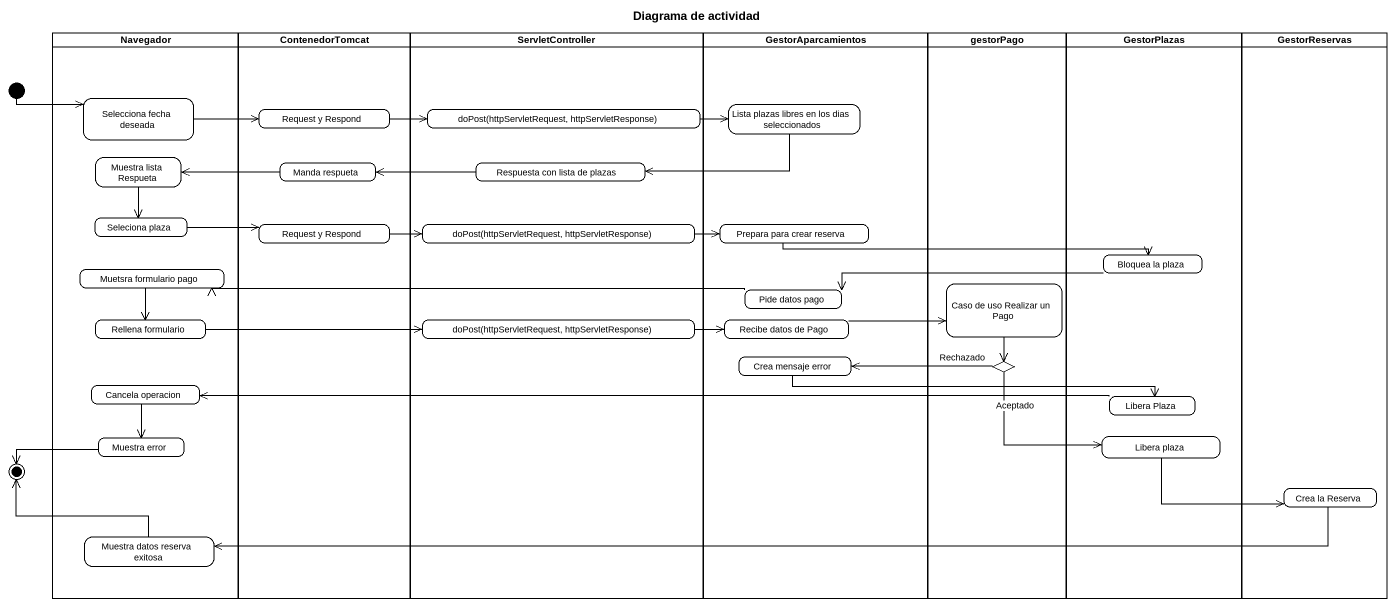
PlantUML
@startuml
title Diagrama de actividad
hide empty description
state Navegador <<partition>> {
  state "Selecciona fecha deseada" as Selecciona_fecha_deseada
  state "Muestra lista Respueta" as Muestra_lista_Respueta
  state "Seleciona plaza" as Seleciona_plaza
  state "Muetsra formulario pago" as Muetsra_formulario_pago
  state "Rellena formulario" as Rellena_formulario
  state "Cancela operacion" as Cancela_operacion
  state "Muestra error" as Muestra_error
  state "Muestra datos reserva exitosa" as Muestra_datos_reserva
}
state ContenedorTomcat <<partition>> {
  state "Request y Respond" as Request_y_Respond
  state "Manda respueta" as Manda_respueta
  state "Request y Respond" as Request_y_Respond_2
}
state ServletController <<partition>> {
  state "doPost(httpServletRequest, httpServletResponse)" as doPost_httpServletRequest
  state "Respuesta con lista de plazas" as Respuesta_con_lista_de
  state "doPost(httpServletRequest, httpServletResponse)" as doPost_httpServletRequest_2
  state "doPost(httpServletRequest, httpServletResponse)" as doPost_httpServletRequest_3
}
state GestorAparcamientos <<partition>> {
  state "Lista plazas libres en los dias seleccionados" as Lista_plazas_libres_en_los
  state "Prepara para crear reserva" as Prepara_para_crear_reserva
  state "Pide datos pago" as Pide_datos_pago
  state "Recibe datos de Pago" as Recibe_datos_de_Pago
  state "Crea mensaje error" as Crea_mensaje_error
}
state gestorPago <<partition>> {
  state "Caso de uso Realizar un Pago" as Caso_de_uso_Realizar_un_Pago
  state choice1 <<choice>>
}
state GestorPlazas <<partition>> {
  state "Bloquea la plaza" as Bloquea_la_plaza
  state "Libera Plaza" as Libera_Plaza
  state "Libera plaza" as Libera_plaza
}
state GestorReservas <<partition>> {
  state "Crea la Reserva" as Crea_la_Reserva
}
state initial1 <<start>>
state final1 <<end>>
initial1 -right-> Selecciona_fecha_deseada
Selecciona_fecha_deseada -right-> Request_y_Respond
Request_y_Respond -right-> doPost_httpServletRequest
doPost_httpServletRequest -right-> Lista_plazas_libres_en_los
Lista_plazas_libres_en_los -left-> Respuesta_con_lista_de
Muestra_lista_Respueta --> Seleciona_plaza
Manda_respueta -left-> Muestra_lista_Respueta
Respuesta_con_lista_de -left-> Manda_respueta
Seleciona_plaza -right-> Request_y_Respond_2
Request_y_Respond_2 -right-> doPost_httpServletRequest_2
doPost_httpServletRequest_2 -right-> Prepara_para_crear_reserva
Prepara_para_crear_reserva -right-> Bloquea_la_plaza
Muetsra_formulario_pago --> Rellena_formulario
Bloquea_la_plaza -left-> Pide_datos_pago
Pide_datos_pago -left-> Muetsra_formulario_pago
Caso_de_uso_Realizar_un_Pago --> choice1
Rellena_formulario -right-> doPost_httpServletRequest_3
doPost_httpServletRequest_3 -right-> Recibe_datos_de_Pago
Recibe_datos_de_Pago -right-> Caso_de_uso_Realizar_un_Pago
Cancela_operacion --> Muestra_error
Crea_mensaje_error -right-> Libera_Plaza
choice1 -left-> Crea_mensaje_error : Rechazado
choice1 -right-> Libera_plaza : Aceptado
Libera_Plaza -left-> Cancela_operacion
Muestra_error -left-> final1
Libera_plaza -right-> Crea_la_Reserva
Crea_la_Reserva -left-> Muestra_datos_reserva
Muestra_datos_reserva -up-> final1
@enduml
